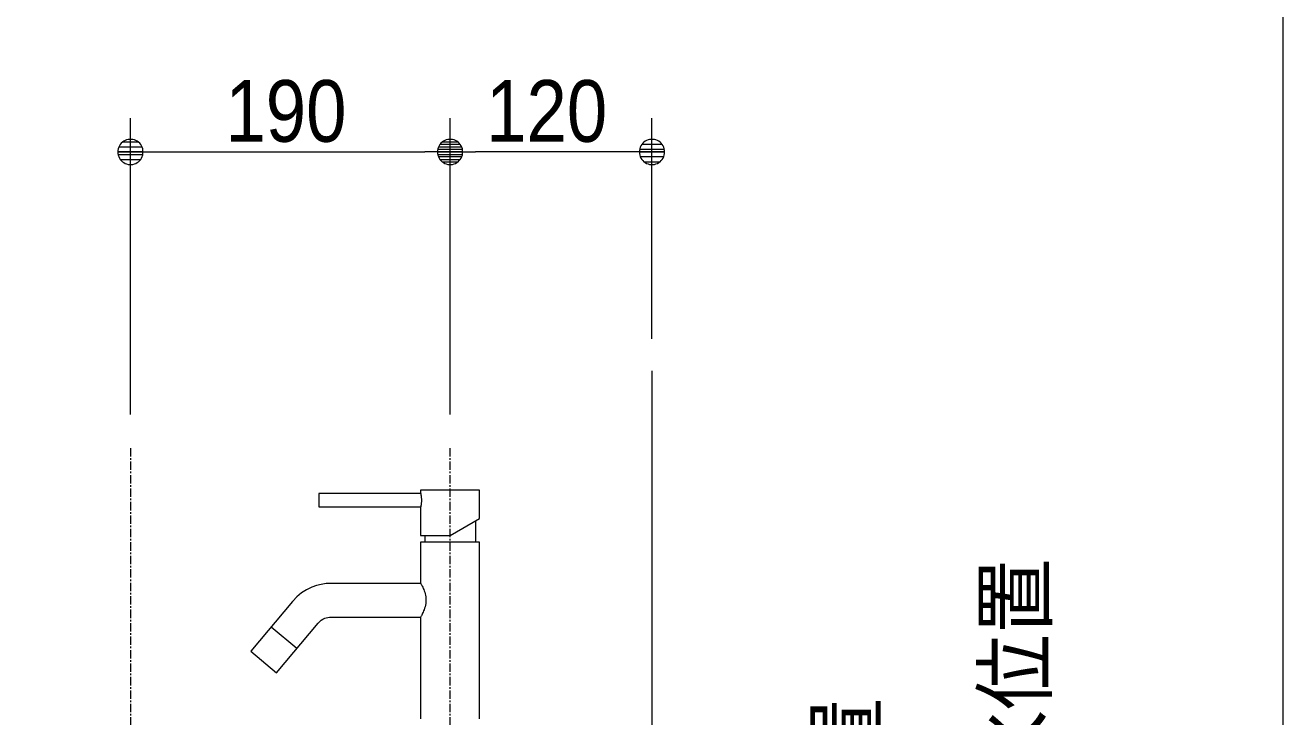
# Model space of a CAD drawing. Units: millimetres, scale not verified. Extents: x -6062 to 6062, y -3045 to 3045.
# Drawn here: x 1465 to 2212, y -1276 to -865 of the extents above; entities that cross this region are included whole.
import ezdxf
from ezdxf.enums import TextEntityAlignment as Align

# ---------------------------------------------------------------- set-up
doc = ezdxf.new("R2010")
doc.units = ezdxf.units.MM
doc.header["$LTSCALE"] = 20
doc.linetypes.add('CHAIN1', pattern=[8, 5, -1, 1, -1])
for name, color, linetype, lineweight in [('0-0_1図面枠', 7, 'Continuous', 9), ('0-1_5ボウル・キャビネット', 7, 'Continuous', 9), ('0-2_2寸法-1', 7, 'Continuous', 9), ('0-3_0', 7, 'Continuous', 9), ('0-4_2寸法-2', 7, 'Continuous', 9), ('0-5_4給排水', 7, 'Continuous', 9)]:
    doc.layers.add(name, color=color, linetype=linetype, lineweight=lineweight)
doc.styles.add('ＭＳ Ｐゴシック', font='')
doc.styles.get('ＭＳ Ｐゴシック').set_extended_font_data('MS PGothic')

# ---------------------------------------------------------------- blocks, each defined once
blk = doc.blocks.new('グループ-2')
at = {"layer": '0-0_1図面枠'}
blk.add_lwpolyline([(-80000, 55400), (80000, 55400), (80000, -55400), (-80000, -55400)], close=True, dxfattribs=at)
blk = doc.blocks.new('図面枠')
at = {"layer": '0-0_1図面枠'}
blk.add_blockref('グループ-2', (0, 0), dxfattribs=at)
blk = doc.blocks.new('グループ-6')
at = {"layer": '0-5_4給排水', "linetype": 'CHAIN1'}
blk.add_line((70100, -26100), (70100, -22320), dxfattribs=at)
at = {"layer": '0-5_4給排水'}
for p, q in [((70400, -23186.8), (70400, -23440)), ((69800, -23360), (69800, -23440)), ((68277.8, -24704), (67971.4, -24446.9))]:
    blk.add_line(p, q, dxfattribs=at)
blk.add_lwpolyline([(68540, -23020), (69750, -23020), (69750, -23360), (70100, -23360), (70449.9, -23158), (70450, -22820), (69750, -22820), (69750, -22860), (68540, -22860)], close=True, dxfattribs=at)
for points in [[(69750, -22860), (69750.1, -22860.4), (69750.4, -22861.6), (69750.8, -22863.6), (69751.4, -22866.4), (69752.1, -22869.8), (69752.9, -22874), (69753.8, -22878.7), (69754.7, -22884.1), (69755.6, -22889.9), (69756.5, -22896.2), (69757.3, -22902.9), (69757.9, -22909.9), (69758.5, -22917.2), (69758.9, -22924.7), (69759.2, -22932.3), (69759.3, -22940), (69759.2, -22944), (69759.2, -22948.1), (69758.9, -22956.1), (69758.4, -22963.9), (69757.8, -22971.4), (69757.1, -22978.5), (69756.3, -22985.3), (69755.4, -22991.5), (69754.5, -22997.3), (69753.6, -23002.4), (69752.7, -23007), (69752, -23010.9), (69751.3, -23014.2), (69750.7, -23016.7), (69750.3, -23018.5), (69750.1, -23019.6), (69750, -23020)], [(70450, -25540), (70450, -23440), (69750, -23440), (69750, -23928), (68686.5, -23928), (68627.4, -23930.9), (68568.9, -23939.7), (68511.5, -23954.1), (68455.8, -23974.2), (68393.4, -24004.5), (68334.9, -24041.9), (68279.4, -24087.3), (68228.6, -24140.3), (68226.9, -24142.3), (67729.7, -24734.9), (68036.1, -24992), (68533.3, -24399.5), (68549.7, -24382.1), (68568.1, -24366.9), (68588.1, -24353.9), (68609.6, -24343.4), (68628.2, -24336.7), (68647.3, -24331.9), (68666.8, -24329), (68686.5, -24328), (69750, -24328), (69750, -25540)], [(69750, -23928), (69750.6, -23929), (69752.3, -23932.1), (69755.1, -23937.2), (69758.9, -23944.1), (69763.5, -23952.7), (69768.7, -23962.9), (69774.3, -23974.6), (69780.3, -23987.6), (69786.3, -24001.8), (69792.1, -24017.2), (69797.7, -24033.7), (69802.7, -24051.2), (69806.9, -24069.6), (69810.1, -24088.8), (69812.1, -24108.5), (69812.8, -24128.5), (69812, -24148.6), (69809.9, -24168.5), (69806.6, -24187.7), (69802.3, -24206.3), (69797.2, -24223.9), (69791.5, -24240.5), (69785.6, -24255.9), (69779.5, -24270.1), (69773.6, -24283), (69768, -24294.4), (69762.9, -24304.4), (69758.5, -24312.7), (69754.9, -24319.3), (69752.2, -24324.1), (69750.6, -24327.1), (69750, -24328)]]:
    blk.add_lwpolyline(points, dxfattribs=at)
blk = doc.blocks.new('_Dot')
at = {"layer": '0-3_0'}
for p, q in [((-10, 0), (-20, 0)), ((9.78, 2), (-9.78, 2)), ((7.99, 6), (-7.99, 6)), ((9.16, -3.98), (-9.16, -3.98)), ((6, -7.98), (-6, -7.98))]:
    blk.add_line(p, q, dxfattribs=at)
for points in [[(10, 0), (9.92, 1.25), (9.69, 2.49), (9.3, 3.68), (8.76, 4.82), (8.09, 5.88), (7.29, 6.85), (6.37, 7.71), (5.36, 8.44), (4.26, 9.05), (3.09, 9.51), (1.87, 9.82), (0.63, 9.98), (-0.63, 9.98), (-1.87, 9.82), (-3.09, 9.51), (-4.26, 9.05), (-5.36, 8.44), (-6.37, 7.71), (-7.29, 6.85), (-8.09, 5.88), (-8.76, 4.82), (-9.3, 3.68), (-9.69, 2.49), (-9.92, 1.25), (-10, 0), (0, 0)], [(-10, 0), (-9.92, -1.25), (-9.69, -2.49), (-9.3, -3.68), (-8.76, -4.82), (-8.09, -5.88), (-7.29, -6.85), (-6.37, -7.71), (-5.36, -8.44), (-4.26, -9.05), (-3.09, -9.51), (-1.87, -9.82), (-0.63, -9.98), (0.63, -9.98), (1.87, -9.82), (3.09, -9.51), (4.26, -9.05), (5.36, -8.44), (6.37, -7.71), (7.29, -6.85), (8.09, -5.88), (8.76, -4.82), (9.3, -3.68), (9.69, -2.49), (9.92, -1.25), (10, 0), (0, 0)]]:
    blk.add_lwpolyline(points, close=True, dxfattribs=at)
blk = doc.blocks.new('グループ-58')
at = {"layer": '0-5_4給排水', "linetype": 'CHAIN1'}
blk.add_line((66300, -22320), (66300, -33900), dxfattribs=at)

msp = doc.modelspace()

# ---------------------------------------------------------------- linework, layer by layer
at = {"layer": '0-1_5ボウル・キャビネット'}
msp.add_lwpolyline([(1837.5, -1070), (1837.5, -2070), (1237.5, -2070)], dxfattribs=at)
at = {"layer": '0-2_2寸法-1'}
for p, q in [((1527.5, -1096), (1527.5, -920)), ((1717.5, -1096), (1717.5, -920)), ((1717.5, -1096), (1717.5, -920)), ((1837.5, -1051), (1837.5, -920)), ((1542.51, -940), (1702.49, -940)), ((1822.49, -940), (1732.51, -940))]:
    msp.add_line(p, q, dxfattribs=at)

# ---------------------------------------------------------------- block references
at = {"layer": '0-0_1図面枠', "xscale": 0.05, "yscale": 0.05}
msp.add_blockref('図面枠', (-1787.5, 0), dxfattribs=at)
at = {"layer": '0-2_2寸法-1', "xscale": 0.7503418, "yscale": 0.7503418, "rotation": 180}
for p in [(1527.5, -940), (1717.5, -940)]:
    msp.add_blockref('_Dot', p, dxfattribs=at)
at = {"layer": '0-2_2寸法-1', "xscale": 0.7503418, "yscale": 0.7503418}
for p in [(1717.5, -940), (1837.5, -940)]:
    msp.add_blockref('_Dot', p, dxfattribs=at)
at = {"layer": '0-5_4給排水', "xscale": 0.05, "yscale": 0.05}
for name in ['グループ-58', 'グループ-6']:
    msp.add_blockref(name, (-1787.5, 0), dxfattribs=at)

# ---------------------------------------------------------------- texts
at = {"layer": '0-2_2寸法-1', "style": 'ＭＳ Ｐゴシック', "width": 0.9}
for s, p in [('190', (1583.89, -944.96)), ('120', (1738.89, -944.96))]:
    msp.add_text(s, height=36.66, dxfattribs=at).set_placement(p, align=Align.BOTTOM_LEFT)
at = {"layer": '0-4_2寸法-2', "style": 'ＭＳ Ｐゴシック'}
for s, width, p in [('Pトラップ排水位置', 0.9, (2082.52, -1570.42)), ('壁給水・給湯位置', 0.95, (1982.62, -1644.36))]:
    msp.add_text(s, height=36.66, rotation=90, dxfattribs=dict(at, width=width)).set_placement(p, align=Align.BOTTOM_LEFT)

doc.saveas('drawing.dxf')
